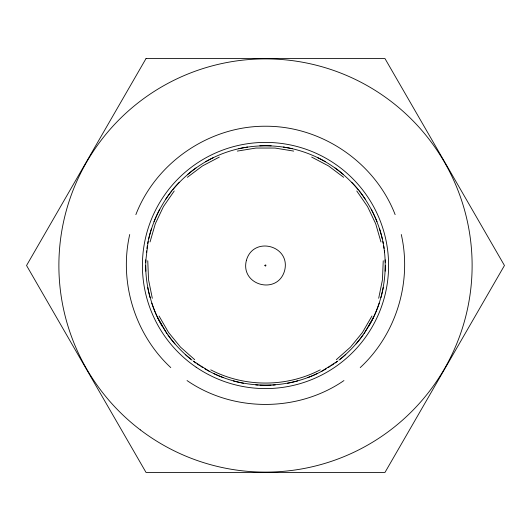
<?xml version="1.0" encoding="UTF-8"?>
<svg xmlns="http://www.w3.org/2000/svg" width="531" height="531" viewBox="0 0 531 531"><rect width="100%" height="100%" fill="white"/><g stroke="black" fill="none" stroke-linecap="round" stroke-linejoin="round"><path stroke-width="0.8" d="M145.826 271.182A119.807 119.807 0 0 1 145.693 265.5L145.793 260.675L148.116 241.539M383.236 260.754L382.473 279.704L378.683 298.283M382.884 241.539C387.942 266.847 384.709 293.497 373.738 316.861M129.723 234.51C118.805 282.153 134.914 334.377 170.776 367.591M150.047 241.93L155.324 223.717L163.455 206.586L174.228 190.974M148.7 238.844C152.809 221.314 160.76 204.979 171.832 190.802M135.863 214.624C156.034 162.367 209.493 125.92 265.5 126.232C321.507 125.92 374.966 162.367 395.137 214.624M371.959 316.011L362.474 332.439L350.48 347.128L336.289 359.699M340.198 359.168C354.23 347.885 365.461 333.601 373.393 317.452M364.1 333.554L373.439 317.485M360.224 367.591C396.086 334.377 412.195 282.153 401.277 234.51M172.701 189.726C183.978 176.338 197.724 165.194 213.515 157.561M187.363 177.301L202.523 165.911L219.316 157.096M321.175 371.581L337.47 361.279M343.949 380.568C297.851 412.375 233.149 412.375 187.051 380.568M320.259 369.835C286.441 387.464 244.559 387.464 210.741 369.835M317.485 373.439C285.134 389.031 245.866 389.031 213.515 373.439M237.304 151.089L256.022 148.049L274.978 148.049L293.696 151.089M238.844 148.7C256.413 144.837 274.587 144.837 292.156 148.7M311.684 157.096L328.477 165.911L343.637 177.301M317.485 157.561C333.276 165.194 347.022 176.338 358.299 189.726M193.53 361.279L209.825 371.581M194.711 359.699L180.52 347.128L168.526 332.439L159.041 316.011M190.802 359.168C176.77 347.891 165.566 333.587 157.561 317.485M356.772 190.974L367.545 206.586L375.676 223.717L380.953 241.93M359.168 190.802C370.24 204.979 378.191 221.314 382.3 238.844M157.607 317.452L166.9 333.554M157.262 316.861C149.901 300.712 145.72 283.275 145.693 265.5M152.317 298.283L148.527 279.704L147.764 260.754M383.289 287.397A119.807 119.807 0 0 1 380.906 297.665M379.24 303.135A119.807 119.807 0 0 1 368.853 326.094M363.078 335.015A119.807 119.807 0 0 1 356.055 343.942M345.774 354.436A119.807 119.807 0 0 1 338.924 360.171M337.636 361.153A119.807 119.807 0 0 1 335.015 363.078M333.674 364.014A119.807 119.807 0 0 1 331.643 365.388M330.275 366.284A119.807 119.807 0 0 1 328.198 367.591M326.094 368.853A119.807 119.807 0 0 1 307.761 377.607M297.665 380.906A119.807 119.807 0 0 1 287.397 383.289M275.25 384.909A119.807 119.807 0 0 1 272.808 385.081M271.182 385.174A119.807 119.807 0 0 1 259.818 385.174M258.192 385.081A119.807 119.807 0 0 1 255.75 384.909M243.603 383.289A119.807 119.807 0 0 1 233.335 380.906M223.239 377.607A119.807 119.807 0 0 1 204.906 368.853M202.802 367.591A119.807 119.807 0 0 1 200.725 366.284M199.357 365.388A119.807 119.807 0 0 1 197.326 364.014M195.985 363.078A119.807 119.807 0 0 1 193.364 361.153M192.076 360.171A119.807 119.807 0 0 1 185.226 354.436M174.945 343.942A119.807 119.807 0 0 1 167.922 335.015M162.147 326.094A119.807 119.807 0 0 1 151.76 303.135M150.094 297.665A119.807 119.807 0 0 1 147.711 287.397M145.74 262.261A119.807 119.807 0 0 1 145.826 259.818M146.403 252.49A119.807 119.807 0 0 1 146.589 250.864M146.914 248.435A119.807 119.807 0 0 1 147.293 246.012M147.711 243.603A119.807 119.807 0 0 1 151.508 228.642M153.983 221.712A119.807 119.807 0 0 1 159.758 209.181M165.612 199.357A119.807 119.807 0 0 1 179.352 182.246M187.675 174.414A119.807 119.807 0 0 1 195.985 167.922M205.61 161.736A119.807 119.807 0 0 1 244.406 147.565M246.012 147.293A119.807 119.807 0 0 1 247.625 147.034M259.818 145.826A119.807 119.807 0 0 1 271.182 145.826M283.375 147.034A119.807 119.807 0 0 1 284.988 147.293M286.594 147.565A119.807 119.807 0 0 1 325.39 161.736M335.015 167.922A119.807 119.807 0 0 1 343.325 174.414M351.648 182.246A119.807 119.807 0 0 1 365.388 199.357M371.242 209.181A119.807 119.807 0 0 1 377.017 221.712M379.492 228.642A119.807 119.807 0 0 1 383.289 243.603M383.707 246.012A119.807 119.807 0 0 1 384.086 248.435M384.411 250.864A119.807 119.807 0 0 1 384.597 252.49M385.174 259.818A119.807 119.807 0 0 1 385.26 262.261M385.307 265.5A119.807 119.807 0 0 1 385.174 271.182M246.384 260.376C239.985 285.426 277.633 295.515 284.616 270.624C291.015 245.574 253.367 235.485 246.384 260.376M264.883 265.334C265.666 267.777 266.781 263.608 264.883 265.334M146.025 58.563L26.55 265.5L146.025 472.437L384.975 472.437L504.45 265.5L384.975 58.563L146.025 58.563M140.297 429.864A206.619 206.619 0 0 0 470.446 291.745A206.619 206.619 0 0 0 185.757 74.891A206.619 206.619 0 0 0 140.297 429.864M196.158 367.206A123.099 123.099 0 0 0 388.254 274.7A123.099 123.099 0 0 0 212.088 154.594A123.099 123.099 0 0 0 196.158 367.206"/></g></svg>
